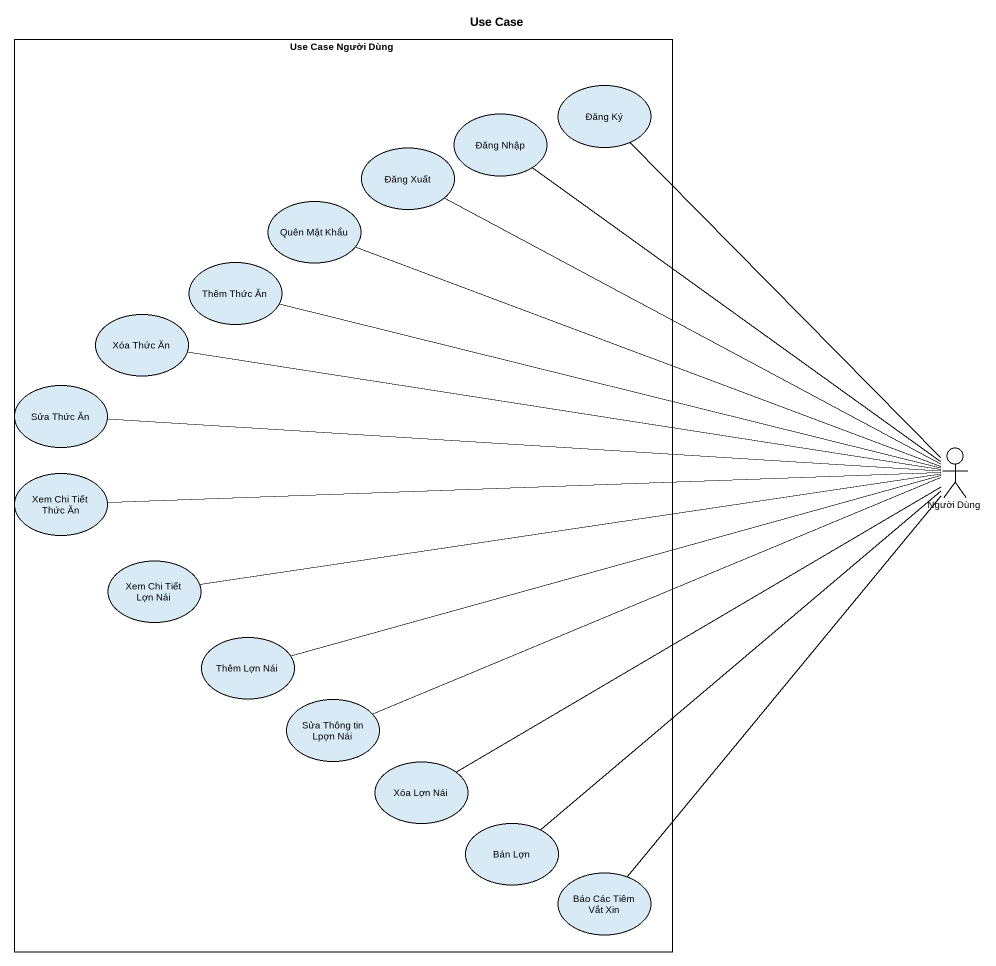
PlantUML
@startuml
title Use Case
rectangle "Use Case Người Dùng" as Use_Case_Người_Dùng {
  usecase "Đăng Ký" as Đăng_Ký
  usecase "Đăng Nhập" as Đăng_Nhập
  usecase "Đăng Xuất" as Đăng_Xuất
  usecase "Quên Mật Khẩu" as Quên_Mật_Khẩu
  usecase "Thêm Thức Ăn" as Thêm_Thức_Ăn
  usecase "Xóa Thức Ăn" as Xóa_Thức_Ăn
  usecase "Sửa Thức Ăn" as Sửa_Thức_Ăn
  usecase "Xem Chi Tiết Thức Ăn" as Xem_Chi_Tiết_Thức_Ăn
  usecase "Xem Chi Tiết Lợn Nái" as Xem_Chi_Tiết_Lợn_Nái
  usecase "Thêm Lợn Nái" as Thêm_Lợn_Nái
  usecase "Sửa Thông tin Lpợn Nái" as Sửa_Thông_tin_Lpợn_Nái
  usecase "Xóa Lợn Nái" as Xóa_Lợn_Nái
  usecase "Bán Lợn" as Bán_Lợn
  usecase "Báo Các Tiêm Vắt Xin" as Báo_Các_Tiêm_Vắt_Xin
}
actor "Người Dùng" as Người_Dùng
Người_Dùng -up- Đăng_Ký
Người_Dùng -up- Đăng_Nhập
Người_Dùng -left- Đăng_Xuất
Người_Dùng -left- Quên_Mật_Khẩu
Người_Dùng -left- Thêm_Thức_Ăn
Người_Dùng -left- Xóa_Thức_Ăn
Người_Dùng -left- Sửa_Thức_Ăn
Người_Dùng -left- Xem_Chi_Tiết_Thức_Ăn
Người_Dùng -left- Xem_Chi_Tiết_Lợn_Nái
Người_Dùng -left- Thêm_Lợn_Nái
Người_Dùng -left- Sửa_Thông_tin_Lpợn_Nái
Người_Dùng -left- Xóa_Lợn_Nái
Người_Dùng -- Bán_Lợn
Người_Dùng -- Báo_Các_Tiêm_Vắt_Xin
@enduml
